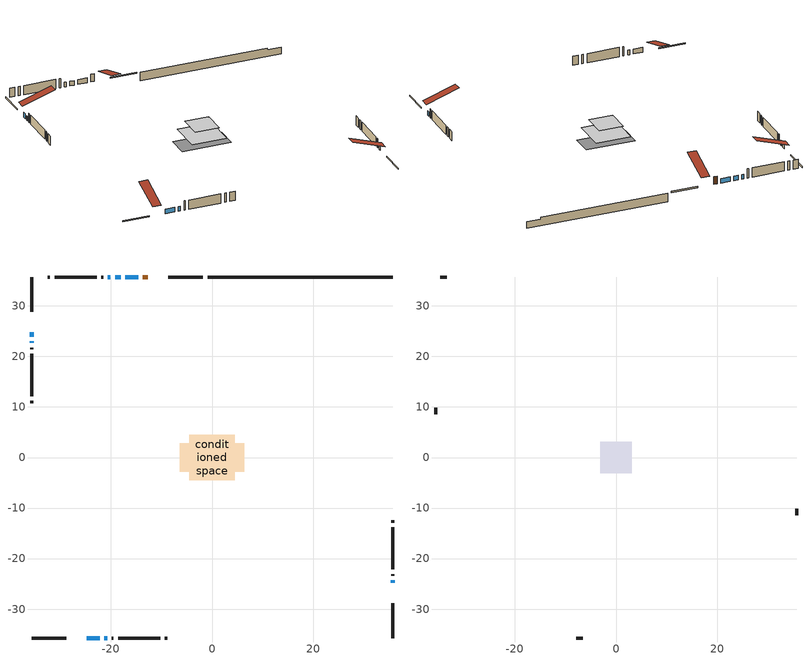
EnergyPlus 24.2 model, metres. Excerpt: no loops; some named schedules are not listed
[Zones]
conditioned space
 floor adiabatic (AdiabaticFloorConstruction): -4.51,-4.51 -4.51,4.51 4.51,4.51 4.51,-4.51 z1.01
 floor foundation (Slab1 construction): -6.35,-2.79 -6.35,2.79 6.35,2.79 6.35,-2.79 z-1.22
 wall outside (RimJoist1 construction): -1.79,35.71 -8.65,35.71 / -35.71,-35.71 -28.85,-35.71 / -35.71,35.71 -35.71,28.85 / 35.71,-35.71 35.71,-28.85 z1.01:1.31
 wall outside (AdiabaticWallConstruction 1): -12.74,35.71 -13.66,35.71 z1.01:3.04
 wall outside (AdiabaticWallConstruction): -24.76,-35.71 -22.22,-35.71 / 35.71,-24.76 35.71,-24.32 / -14.58,35.71 -17.13,35.71 / -18.05,35.71 -19.16,35.71 / -35.71,24.76 -35.71,23.88 / -21.29,-35.71 -20.75,-35.71 / -20.09,35.71 -20.62,35.71 / -35.71,22.96 -35.71,22.67 z1.01:2.23
 wall outside (Wall1 construction): -21.55,35.71 -21.88,35.71 / -19.83,-35.71 -19.5,-35.71 / -35.71,21.74 -35.71,21.42 / 35.71,-23.4 35.71,-23.07 z1.01:3.45
 wall outside (Wall2 construction): -22.81,35.71 -31.14,35.71 / -18.57,-35.71 -10.23,-35.71 / -35.71,20.49 -35.71,12.15 / 35.71,-22.14 35.71,-13.8 z1.01:3.45
 wall outside (Wall3 construction): -32.07,35.71 -32.55,35.71 / -9.31,-35.71 -8.83,-35.71 / -35.71,11.22 -35.71,10.75 / 35.71,-12.87 35.71,-12.4 z1.01:3.45
 wall foundation (FoundationWall1 construction): -0.86,35.71,-1.22 -0.86,35.71,1.01 32.06,35.71,1.01 32.06,35.71,0.56 35.71,35.71,0.56 35.71,35.71,-1.22
 window (WindowConstruction): -24.76,-35.71 -22.22,-35.71 z1.01:2.23
 window (WindowConstruction 1): 35.71,-24.76 35.71,-24.33 z1.01:2.23
 window (WindowConstruction 2): -14.58,35.71 -17.12,35.71 z1.01:2.23
 window (WindowConstruction 3): -18.05,35.71 -19.16,35.71 z1.01:2.23
 window (WindowConstruction 4): -35.71,24.76 -35.71,23.89 z1.01:2.23
 window (WindowConstruction 5): -21.29,-35.71 -20.76,-35.71 z1.01:2.23
 window (WindowConstruction 6): -20.09,35.71 -20.62,35.71 z1.01:2.23
 window (WindowConstruction 7): -35.71,22.96 -35.71,22.67 z1.01:2.23
 door (Door): -12.74,35.71 -13.65,35.71 z1.01:3.04
 ceiling adiabatic (AdiabaticFloorConstruction): 4.51,-4.51 4.51,4.51 -4.51,4.51 -4.51,-4.51 z1.01
attic - vented
 floor to conditioned space (Floor1 construction Reversed): -3.16,-3.16 -3.16,3.16 3.16,3.16 3.16,-3.16 z3.45
 floor to conditioned space (Floor2 construction Reversed): -3.02,-3.02 -3.02,3.02 3.02,3.02 3.02,-3.02 z3.45
 wall outside (Wall4 construction): -33.48,35.71 -34.78,35.71 / -7.9,-35.71 -6.59,-35.71 / -35.71,9.82 -35.71,8.51 / 35.71,-11.47 35.71,-10.16 z1.01:3.45
 roof outside (Roof1 construction): -11.82,35.71,3.45 -11.82,27.23,6.28 -9.58,27.23,6.28 -9.58,35.71,3.45; -25.69,-35.71,3.45 -25.69,-27.23,6.28 -27.93,-27.23,6.28 -27.93,-35.71,3.45; -35.71,25.69,3.45 -27.23,25.69,6.28 -27.23,27.93,6.28 -35.71,27.93,3.45; 35.71,-25.69,3.45 27.23,-25.69,6.28 27.23,-27.93,6.28 35.71,-27.93,3.45
[Building]
Building 1: Terrain=Suburbs
[Site:Location]
Regina Intl AP_SK: Latitude {deg}=50.43; Longitude {deg}=-104.67; Time Zone {hr}=-6; Elevation {m}=578; Keep Site Location Information=Yes
[Site:GroundTemperature:Shallow]
-2.28208, -4.75844, -4.95676, -3.7816, 0.936024, 5.63167, 9.70254, 12.2813, 12.5004, 10.403, 6.43594, 1.88434
[Site:WaterMainsTemperature]
Calculation Method=Schedule; Temperature Schedule=mains temperature schedule
[Material] Roughness=Rough; Thermal Absorptance=0.9
Name | Thickness {m} | Conductivity {W/m-K} | Density {kg/m3} | Specific Heat {J/kg-K} | Solar Absorptance | Visible Absorptance
asphalt or fiberglass shingles | 0.00635 | 0.162714 | 1121.4 | 1465.45 | 0.84 | 0.84
ceiling loosefill ins | 0.254 | 0.0480833 | 16.02 | 1046.75 | 0.7 | 0.7
ceiling stud and cavity | 0.1397 | 0.0938901 | 65.682 | 1177.47 | 0.7 | 0.7
ceiling stud and cavity 1 | 0.1397 | 0.127143 | 65.682 | 1177.47 | 0.7 | 0.7
concrete 4.0 in. | 0.1016 | 1.803125 | 2242.8 | 837.4 | 0.7 | 0.7
concrete 8.0 in. | 0.2032 | 1.803125 | 2242.8 | 837.4 | 0.7 | 0.7
door material | 0.04445 | 0.0451087 | 512.64 | 1214.23 | 0.7 | 0.7
exterior vertical ins | 0.0166018 | 0.029427 | 32.04 | 1214.23 | 0.7 | 0.7
floor covering | 0.0127 | 0.0433444 | 54.468 | 1339.84 | 0.6 | 0.6
floor rigid ins; wall rigid ins 1 | 0.512978 | 0.029427 | 32.04 | 1214.23 | 0.7 | 0.7
floor stud and cavity | 0.1397 | 1.75129 | 37.0049 | 1207.88 | 0.7 | 0.7
furniture material conditioned space 1 | 0.1524 | 0.115458 | 640.8 | 1214.23 | 0.6 | 0.6
gypsum board | 0.0127 | 0.160291 | 801 | 837.4 | 0.6 | 0.6
gypsum board 1 | 0.0127 | 0.160291 | 801 | 837.4 | 0.7 | 0.7
osb sheathing 0.5 in. | 0.0127 | 0.115458 | 512.64 | 1214.23 | 0.7 | 0.7
osb sheathing 0.75 in. | 0.01905 | 0.115458 | 512.64 | 1214.23 | 0.7 | 0.7
osb sheathing 2.0 in. | 0.0508 | 0.115458 | 512.64 | 1214.23 | 0.7 | 0.7
rim joist rigid ins; wall rigid ins | 0.051816 | 0.029427 | 32.04 | 1214.23 | 0.7 | 0.7
rim joist stud and cavity | 0.0508 | 0.0440068 | 125.044 | 1163.47 | 0.6 | 0.6
wall stud and cavity | 0.1397 | 0.0938917 | 139.0536 | 1170.24 | 0.7 | 0.7
wall stud and cavity 1 | 0.1397 | 0.211572 | 139.0536 | 1170.24 | 0.7 | 0.7
wall stud and cavity 2 | 0.1397 | 0.0755603 | 139.0536 | 1170.24 | 0.7 | 0.7
wall stud and cavity 3 | 0.0889 | 6.1454 | 50.32683 | 1063.81 | 0.6 | 0.6
wall stud and cavity 4 | 0.0889 | 0.380278 | 52.3479 | 1209.89 | 0.7 | 0.7
wall stud and cavity 5 | 0.0889 | 0.391764 | 83.0341 | 1211.67 | 0.7 | 0.7
wood siding | 0.0254 | 0.102417 | 544.68 | 1172.36 | 0 | 0
wood siding 1 | 0.00254 | 0.102417 | 544.68 | 1172.36 | 0 | 0
wood siding 2; wood siding 3; wood siding 4 | 0.0254 | 0.102417 | 544.68 | 1172.36 | 0.7 | 0.7
[WindowMaterial:SimpleGlazingSystem]
Name | U-Factor {W/m2-K} | Solar Heat Gain Coefficient
WindowMaterial | 1.86068 | 0.62
WindowMaterial 1 | 1.94301 | 0.53
WindowMaterial 2 | 4.46404 | 0.68
WindowMaterial 3 | 1.890774 | 0.59
WindowMaterial 4 | 1.89872 | 0.58
WindowMaterial 5 | 5.2601 | 0.57
WindowMaterial 6 | 6.15382 | 0.5
[Construction]
AdiabaticFloorConstruction: floor stud and cavity, floor rigid ins, osb sheathing 0.75 in., floor covering
AdiabaticWallConstruction: wood siding 3, wall rigid ins 1, wall stud and cavity 4, gypsum board
AdiabaticWallConstruction 1: wood siding 4, wall rigid ins 1, wall stud and cavity 4, gypsum board
Door: door material
Floor1 construction Reversed: gypsum board, ceiling stud and cavity, ceiling loosefill ins
Floor2 construction Reversed: gypsum board, ceiling stud and cavity 1, ceiling loosefill ins
FoundationWall1 construction: concrete 8.0 in., gypsum board 1
furniture construction conditioned space 1: furniture material conditioned space 1
PartitionWallConstruction: gypsum board, wall stud and cavity 5, gypsum board
RimJoist1 construction: wood siding 2, rim joist rigid ins, osb sheathing 2.0 in., rim joist stud and cavity
Roof1 construction: asphalt or fiberglass shingles
Slab1 construction: concrete 4.0 in.
Wall1 construction: wood siding, osb sheathing 0.5 in., wall stud and cavity, gypsum board
Wall2 construction: wood siding, wall rigid ins, osb sheathing 0.5 in., wall stud and cavity 1, gypsum board
Wall3 construction: wood siding, osb sheathing 0.5 in., wall stud and cavity 2, gypsum board
Wall4 construction: wood siding 1, wall stud and cavity 3
WindowConstruction: WindowMaterial
WindowConstruction 1: WindowMaterial 1
WindowConstruction 2: WindowMaterial 2
WindowConstruction 3: WindowMaterial 3
WindowConstruction 4: WindowMaterial 4
WindowConstruction 5; WindowConstruction 6: WindowMaterial 5
WindowConstruction 7: WindowMaterial 6
[Zone] Multiplier=1; Part of Total Floor Area=Yes
Name | Volume {m3}
attic - vented | 35.1749
conditioned space | 380.8
[Space]
Name | Zone | Volume {m3}
attic - vented 1 | attic - vented | 35.1749
conditioned space 1 | conditioned space | 380.8
[ZoneInfiltration:EffectiveLeakageArea]
infil attic - vented 1: Zone or Space=attic - vented 1; Schedule=Always On Discrete; Effective Air Leakage Area {cm2}=2411.68; Stack Coefficient=0.000366218; Wind Coefficient=1.29297e-05
[ZoneMixing]
whole house fan mix: Zone or Space=attic - vented; Schedule=Always On Continuous; Design Flow Rate Calculation Method=Flow/Zone; Design Flow Rate {m3/s}=0; Source Zone or Space=conditioned space
[SurfaceProperty:ExposedFoundationPerimeter]
Slab1: Exposed Perimeter Calculation Method=TotalExposedPerimeter; Total Exposed Perimeter {m}=36.576
[InternalMass] Zone or ZoneList=conditioned space; Space or SpaceList=conditioned space 1
Name | Construction | Surface Area {m2}
furniture mass conditioned space 1 | furniture construction conditioned space 1 | 60.9202
partition wall mass | PartitionWallConstruction | 152.301
[Lights]
interior lighting: Zone or ZoneList or Space or SpaceList=conditioned space 1; Schedule=interior lighting schedule; Design Level Calculation Method=LightingLevel; Lighting Level {W}=343.2; Return Air Fraction=0; Fraction Radiant=0.6; Fraction Visible=0.2; Fraction Replaceable=1
[People]
occupants: Zone or ZoneList or Space or SpaceList=conditioned space 1; Number of People Schedule=occupants schedule; Number of People Calculation Method=People; Number of People=3; Fraction Radiant=0.314171; Sensible Heat Fraction=0.56303; Activity Level Schedule=occupants activity schedule; Carbon Dioxide Generation Rate {m3/s-W}=0; Enable ASHRAE 55 Comfort Warnings=No; Mean Radiant Temperature Calculation Type=EnclosureAveraged
[ElectricEquipment] Zone or ZoneList or Space or SpaceList=conditioned space 1; Design Level Calculation Method=EquipmentLevel
Name | Schedule | Design Level {W} | Fraction Latent | Fraction Radiant | Fraction Lost
clothes dryer | clothes dryer schedule | 140.772 | 0.015 | 0.081 | 0.85
clothes washer | clothes washer schedule | 32.1985 | 0.03 | 0.162 | 0.7
cooking range | cooking range schedule | 215.147 | 0.08 | 0.432 | 0.2
dishwasher | dishwasher schedule | 66.8632 | 0.3 | 0.18 | 0.4
fridge | fridge schedule | 72.9452 | 0 | 0.6 | 0
mech vent house fan | mech vent house fan schedule | 0 | 0 | 0 | 1
mech vent house fan cfis | mech vent house fan cfis schedule | 0 | 0 | 0 | 0
misc plug loads | misc plug loads schedule | 494.7 | 0.045 | 0.513 | 0.1
whole house fan | Always On Discrete | 0 | 0 | 0 | 1
[OtherEquipment] Zone or ZoneList or Space or SpaceList=conditioned space 1; Design Level Calculation Method=EquipmentLevel
Name | Fuel Type | Schedule | Design Level {W} | Fraction Latent | Fraction Radiant | Fraction Lost
clothes dryer 1 | Electricity | clothes dryer schedule | 0 | 0.015 | 0.081 | 0.85
cooking range 1 | Electricity | cooking range schedule | 0 | 0.08 | 0.432 | 0.2
general water use latent | None | general water use schedule | 62.594 | 1 | 0 | 0
general water use sensible | None | general water use schedule | -61.6891 | 0 | 0.6 | 0
mech vent house fan latent load | None | Always On Discrete | 0 | 1 | 0 | 0
mech vent house fan sensible load | None | Always On Discrete | 0 | 0 | 0 | 0
water heater energy adjustment1 | NaturalGas | Always On Discrete | 0.01 | 0 | 0 | 1
[ZoneInfiltration:DesignFlowRate] Zone or ZoneList or Space or SpaceList=conditioned space 1; Schedule=Always On Discrete; Design Flow Rate Calculation Method=Flow/Zone; Design Flow Rate {m3/s}=0
infil flow; natural vent flow; whole house fan flow
[AvailabilityManager:Scheduled]
central ac and furnace airloop Availability Manager: Schedule=Always On Discrete
[Foundation:Kiva]
Foundation Kiva 1: Initial Indoor Air Temperature {C}=21; Wall Height Above Grade {m}=1.01002; Wall Depth Below Slab {m}=0.2032; Custom Block Material Name 1=exterior vertical ins; Custom Block Depth 1 {m}=2.23001; Custom Block X Position 1 {m}=0.2159; Custom Block Z Position 1 {m}=0
[Foundation:Kiva:Settings]
Soil Conductivity {W/m-K}=0.849921; Soil Density {kg/m3}=1842.3; Soil Specific Heat {J/kg-K}=418.7; Ground Solar Absorptivity=0.9; Ground Thermal Absorptivity=0.9; Ground Surface Roughness {m}=0.03; Far-Field Width {m}=40; Deep-Ground Boundary Condition=ZeroFlux; Deep-Ground Depth {m}=40; Minimum Cell Dimension {m}=0.2; Maximum Cell Growth Coefficient=3; Simulation Timestep=Timestep
[Exterior:Lights]
exterior lighting: Schedule=exterior lighting schedule; Design Level {W}=75.6
[EnergyManagementSystem:GlobalVariable]
central_ac_and_furnace_airloop_Fan_RTF
infil_program_Qfan
infil_program_Qinf
natural_vent_program_Qnv
natural_vent_program_Qwhf
[EnergyManagementSystem:Sensor]
Name | Output:Variable or Output:Meter Index Key | Output:Variable or Output:Meter
airflow_gain | infil flow | Infiltration Sensible Heat Gain Energy
airflow_gain_1 | natural vent flow | Infiltration Sensible Heat Gain Energy
airflow_gain_2 | whole house fan flow | Infiltration Sensible Heat Gain Energy
airflow_loss | infil flow | Infiltration Sensible Heat Loss Energy
airflow_loss_1 | natural vent flow | Infiltration Sensible Heat Loss Energy
airflow_loss_2 | whole house fan flow | Infiltration Sensible Heat Loss Energy
clg_load_cond |  | Cooling:EnergyTransfer:Zone:CONDITIONED SPACE
clg_sp_s; clg_sp_s_1 | cooling setpoint | Schedule Value
clothes_dryer_exhaust_0_sch_s | clothes dryer exhaust 0 schedule | Schedule Value
cool_season | cooling season schedule | Schedule Value
htg_load_cond |  | Heating:EnergyTransfer:Zone:CONDITIONED SPACE
htg_sp_s; htg_sp_s_1 | heating setpoint | Schedule Value
ig_ee_conv | clothes dryer | Electric Equipment Convective Heating Energy
ig_ee_conv_2 | cooking range | Electric Equipment Convective Heating Energy
ig_ee_conv_4 | fridge | Electric Equipment Convective Heating Energy
ig_ee_conv_5 | misc plug loads | Electric Equipment Convective Heating Energy
ig_ee_conv_6 | whole house fan | Electric Equipment Convective Heating Energy
ig_ee_rad | clothes dryer | Electric Equipment Radiant Heating Energy
ig_ee_rad_2 | cooking range | Electric Equipment Radiant Heating Energy
ig_ee_rad_4 | fridge | Electric Equipment Radiant Heating Energy
ig_ee_rad_5 | misc plug loads | Electric Equipment Radiant Heating Energy
ig_ee_rad_6 | whole house fan | Electric Equipment Radiant Heating Energy
ig_lgt_conv | interior lighting | Lights Convective Heating Energy
ig_lgt_rad | interior lighting | Lights Radiant Heating Energy
ig_lgt_vis | interior lighting | Lights Visible Radiation Heating Energy
ig_oe_conv | clothes dryer 1 | Other Equipment Convective Heating Energy
ig_oe_conv_1 | cooking range 1 | Other Equipment Convective Heating Energy
ig_oe_conv_2 | general water use latent | Other Equipment Convective Heating Energy
ig_oe_conv_3 | general water use sensible | Other Equipment Convective Heating Energy
ig_oe_conv_4 | water heater energy adjustment1 | Other Equipment Convective Heating Energy
ig_oe_rad | clothes dryer 1 | Other Equipment Radiant Heating Energy
ig_oe_rad_1 | cooking range 1 | Other Equipment Radiant Heating Energy
ig_oe_rad_2 | general water use latent | Other Equipment Radiant Heating Energy
ig_oe_rad_3 | general water use sensible | Other Equipment Radiant Heating Energy
ig_oe_rad_4 | water heater energy adjustment1 | Other Equipment Radiant Heating Energy
ig_ppl_conv | occupants | People Convective Heating Energy
ig_ppl_rad | occupants | People Radiant Heating Energy
im_conv | furniture mass conditioned space 1 | Surface Inside Face Convection Heat Gain Energy
im_conv_1 | partition wall mass | Surface Inside Face Convection Heat Gain Energy
im_ig | furniture mass conditioned space 1 | Surface Inside Face Internal Gains Radiation Heat Gain Energy
im_ig_1 | partition wall mass | Surface Inside Face Internal Gains Radiation Heat Gain Energy
im_lgt | furniture mass conditioned space 1 | Surface Inside Face Lights Radiation Heat Gain Energy
im_lgt_1 | partition wall mass | Surface Inside Face Lights Radiation Heat Gain Energy
im_sol | furniture mass conditioned space 1 | Surface Inside Face Solar Radiation Heat Gain Energy
im_sol_1 | partition wall mass | Surface Inside Face Solar Radiation Heat Gain Energy
im_surf | furniture mass conditioned space 1 | Surface Inside Face Net Surface Thermal Radiation Heat Gain Energy
im_surf_1 | partition wall mass | Surface Inside Face Net Surface Thermal Radiation Heat Gain Energy
mv_conv | mech vent house fan | Electric Equipment Convective Heating Energy
mv_conv_1 | mech vent house fan cfis | Electric Equipment Convective Heating Energy
mv_conv_2 | mech vent house fan latent load | Other Equipment Convective Heating Energy
mv_conv_3 | mech vent house fan sensible load | Other Equipment Convective Heating Energy
mv_rad | mech vent house fan | Electric Equipment Radiant Heating Energy
mv_rad_1 | mech vent house fan cfis | Electric Equipment Radiant Heating Energy
mv_rad_2 | mech vent house fan latent load | Other Equipment Radiant Heating Energy
mv_rad_3 | mech vent house fan sensible load | Other Equipment Radiant Heating Energy
natural_vent_s | natural vent schedule | Schedule Value
out_pb_s |  | Site Outdoor Air Barometric Pressure
out_wt_s |  | Site Outdoor Air Humidity Ratio
site_vw_s |  | Site Wind Speed
ss_back_out | Window1 | Surface Window Shortwave from Zone Back Out Window Heat Transfer Rate
ss_back_out_1 | Window2 | Surface Window Shortwave from Zone Back Out Window Heat Transfer Rate
ss_back_out_2 | Window3 | Surface Window Shortwave from Zone Back Out Window Heat Transfer Rate
ss_back_out_3 | Window4 | Surface Window Shortwave from Zone Back Out Window Heat Transfer Rate
ss_back_out_4 | Window5 | Surface Window Shortwave from Zone Back Out Window Heat Transfer Rate
ss_back_out_5 | Window6 | Surface Window Shortwave from Zone Back Out Window Heat Transfer Rate
ss_back_out_6 | Window7 | Surface Window Shortwave from Zone Back Out Window Heat Transfer Rate
ss_back_out_7 | Window8 | Surface Window Shortwave from Zone Back Out Window Heat Transfer Rate
ss_conv | Door1 | Surface Inside Face Convection Heat Gain Energy
ss_conv_1 | Window1 | Surface Inside Face Convection Heat Gain Energy
ss_conv_2 | Window2 | Surface Inside Face Convection Heat Gain Energy
ss_conv_3 | Window3 | Surface Inside Face Convection Heat Gain Energy
ss_conv_4 | Window4 | Surface Inside Face Convection Heat Gain Energy
ss_conv_5 | Window5 | Surface Inside Face Convection Heat Gain Energy
ss_conv_6 | Window6 | Surface Inside Face Convection Heat Gain Energy
ss_conv_7 | Window7 | Surface Inside Face Convection Heat Gain Energy
ss_conv_8 | Window8 | Surface Inside Face Convection Heat Gain Energy
ss_ig | Door1 | Surface Inside Face Internal Gains Radiation Heat Gain Energy
ss_ig_1 | Window1 | Surface Inside Face Internal Gains Radiation Heat Gain Energy
ss_ig_2 | Window2 | Surface Inside Face Internal Gains Radiation Heat Gain Energy
ss_ig_3 | Window3 | Surface Inside Face Internal Gains Radiation Heat Gain Energy
ss_ig_4 | Window4 | Surface Inside Face Internal Gains Radiation Heat Gain Energy
ss_ig_5 | Window5 | Surface Inside Face Internal Gains Radiation Heat Gain Energy
ss_ig_6 | Window6 | Surface Inside Face Internal Gains Radiation Heat Gain Energy
ss_ig_7 | Window7 | Surface Inside Face Internal Gains Radiation Heat Gain Energy
ss_ig_8 | Window8 | Surface Inside Face Internal Gains Radiation Heat Gain Energy
ss_lgt | Door1 | Surface Inside Face Lights Radiation Heat Gain Energy
ss_sol | Door1 | Surface Inside Face Solar Radiation Heat Gain Energy
ss_surf | Door1 | Surface Inside Face Net Surface Thermal Radiation Heat Gain Energy
ss_surf_1 | Window1 | Surface Inside Face Net Surface Thermal Radiation Heat Gain Energy
ss_surf_2 | Window2 | Surface Inside Face Net Surface Thermal Radiation Heat Gain Energy
ss_surf_3 | Window3 | Surface Inside Face Net Surface Thermal Radiation Heat Gain Energy
ss_surf_4 | Window4 | Surface Inside Face Net Surface Thermal Radiation Heat Gain Energy
ss_surf_5 | Window5 | Surface Inside Face Net Surface Thermal Radiation Heat Gain Energy
ss_surf_6 | Window6 | Surface Inside Face Net Surface Thermal Radiation Heat Gain Energy
ss_surf_7 | Window7 | Surface Inside Face Net Surface Thermal Radiation Heat Gain Energy
ss_surf_8 | Window8 | Surface Inside Face Net Surface Thermal Radiation Heat Gain Energy
ss_trans_in | Window1 | Surface Window Transmitted Solar Radiation Rate
ss_trans_in_1 | Window2 | Surface Window Transmitted Solar Radiation Rate
ss_trans_in_2 | Window3 | Surface Window Transmitted Solar Radiation Rate
ss_trans_in_3 | Window4 | Surface Window Transmitted Solar Radiation Rate
ss_trans_in_4 | Window5 | Surface Window Transmitted Solar Radiation Rate
ss_trans_in_5 | Window6 | Surface Window Transmitted Solar Radiation Rate
ss_trans_in_6 | Window7 | Surface Window Transmitted Solar Radiation Rate
ss_trans_in_7 | Window8 | Surface Window Transmitted Solar Radiation Rate
ss_trans_out | Window1 | Surface Inside Face Initial Transmitted Diffuse Transmitted Out Window Solar Radiation Rate
ss_trans_out_1 | Window2 | Surface Inside Face Initial Transmitted Diffuse Transmitted Out Window Solar Radiation Rate
ss_trans_out_2 | Window3 | Surface Inside Face Initial Transmitted Diffuse Transmitted Out Window Solar Radiation Rate
ss_trans_out_3 | Window4 | Surface Inside Face Initial Transmitted Diffuse Transmitted Out Window Solar Radiation Rate
ss_trans_out_4 | Window5 | Surface Inside Face Initial Transmitted Diffuse Transmitted Out Window Solar Radiation Rate
ss_trans_out_5 | Window6 | Surface Inside Face Initial Transmitted Diffuse Transmitted Out Window Solar Radiation Rate
ss_trans_out_6 | Window7 | Surface Inside Face Initial Transmitted Diffuse Transmitted Out Window Solar Radiation Rate
ss_trans_out_7 | Window8 | Surface Inside Face Initial Transmitted Diffuse Transmitted Out Window Solar Radiation Rate
s_conv | Floor1 | Surface Inside Face Convection Heat Gain Energy
s_conv_1 | Floor2 | Surface Inside Face Convection Heat Gain Energy
s_conv_10 | Wall1:0 | Surface Inside Face Convection Heat Gain Energy
s_conv_11 | Wall1:180 | Surface Inside Face Convection Heat Gain Energy
s_conv_12 | Wall1:270 | Surface Inside Face Convection Heat Gain Energy
s_conv_13 | Wall1:90 | Surface Inside Face Convection Heat Gain Energy
s_conv_14 | Wall2:0 | Surface Inside Face Convection Heat Gain Energy
s_conv_15 | Wall2:180 | Surface Inside Face Convection Heat Gain Energy
s_conv_16 | Wall2:270 | Surface Inside Face Convection Heat Gain Energy
s_conv_17 | Wall2:90 | Surface Inside Face Convection Heat Gain Energy
s_conv_18 | Wall3:0 | Surface Inside Face Convection Heat Gain Energy
s_conv_19 | Wall3:180 | Surface Inside Face Convection Heat Gain Energy
s_conv_2 | FoundationWall1 | Surface Inside Face Convection Heat Gain Energy
s_conv_20 | Wall3:270 | Surface Inside Face Convection Heat Gain Energy
s_conv_21 | Wall3:90 | Surface Inside Face Convection Heat Gain Energy
s_conv_3 | inferred conditioned ceiling | Surface Inside Face Convection Heat Gain Energy
s_conv_4 | inferred conditioned floor | Surface Inside Face Convection Heat Gain Energy
s_conv_5 | RimJoist1:0 | Surface Inside Face Convection Heat Gain Energy
s_conv_6 | RimJoist1:180 | Surface Inside Face Convection Heat Gain Energy
s_conv_7 | RimJoist1:270 | Surface Inside Face Convection Heat Gain Energy
s_conv_8 | RimJoist1:90 | Surface Inside Face Convection Heat Gain Energy
s_conv_9 | Slab1 | Surface Inside Face Convection Heat Gain Energy
s_ig | Floor1 | Surface Inside Face Internal Gains Radiation Heat Gain Energy
s_ig_1 | Floor2 | Surface Inside Face Internal Gains Radiation Heat Gain Energy
s_ig_10 | Wall1:0 | Surface Inside Face Internal Gains Radiation Heat Gain Energy
s_ig_11 | Wall1:180 | Surface Inside Face Internal Gains Radiation Heat Gain Energy
s_ig_12 | Wall1:270 | Surface Inside Face Internal Gains Radiation Heat Gain Energy
s_ig_13 | Wall1:90 | Surface Inside Face Internal Gains Radiation Heat Gain Energy
s_ig_14 | Wall2:0 | Surface Inside Face Internal Gains Radiation Heat Gain Energy
s_ig_15 | Wall2:180 | Surface Inside Face Internal Gains Radiation Heat Gain Energy
s_ig_16 | Wall2:270 | Surface Inside Face Internal Gains Radiation Heat Gain Energy
s_ig_17 | Wall2:90 | Surface Inside Face Internal Gains Radiation Heat Gain Energy
s_ig_18 | Wall3:0 | Surface Inside Face Internal Gains Radiation Heat Gain Energy
s_ig_19 | Wall3:180 | Surface Inside Face Internal Gains Radiation Heat Gain Energy
s_ig_2 | FoundationWall1 | Surface Inside Face Internal Gains Radiation Heat Gain Energy
s_ig_20 | Wall3:270 | Surface Inside Face Internal Gains Radiation Heat Gain Energy
s_ig_21 | Wall3:90 | Surface Inside Face Internal Gains Radiation Heat Gain Energy
s_ig_3 | inferred conditioned ceiling | Surface Inside Face Internal Gains Radiation Heat Gain Energy
s_ig_4 | inferred conditioned floor | Surface Inside Face Internal Gains Radiation Heat Gain Energy
s_ig_5 | RimJoist1:0 | Surface Inside Face Internal Gains Radiation Heat Gain Energy
s_ig_6 | RimJoist1:180 | Surface Inside Face Internal Gains Radiation Heat Gain Energy
s_ig_7 | RimJoist1:270 | Surface Inside Face Internal Gains Radiation Heat Gain Energy
s_ig_8 | RimJoist1:90 | Surface Inside Face Internal Gains Radiation Heat Gain Energy
s_ig_9 | Slab1 | Surface Inside Face Internal Gains Radiation Heat Gain Energy
s_lgt | Floor1 | Surface Inside Face Lights Radiation Heat Gain Energy
s_lgt_1 | Floor2 | Surface Inside Face Lights Radiation Heat Gain Energy
s_lgt_10 | Wall1:0 | Surface Inside Face Lights Radiation Heat Gain Energy
s_lgt_11 | Wall1:180 | Surface Inside Face Lights Radiation Heat Gain Energy
s_lgt_12 | Wall1:270 | Surface Inside Face Lights Radiation Heat Gain Energy
s_lgt_13 | Wall1:90 | Surface Inside Face Lights Radiation Heat Gain Energy
s_lgt_14 | Wall2:0 | Surface Inside Face Lights Radiation Heat Gain Energy
s_lgt_15 | Wall2:180 | Surface Inside Face Lights Radiation Heat Gain Energy
s_lgt_16 | Wall2:270 | Surface Inside Face Lights Radiation Heat Gain Energy
